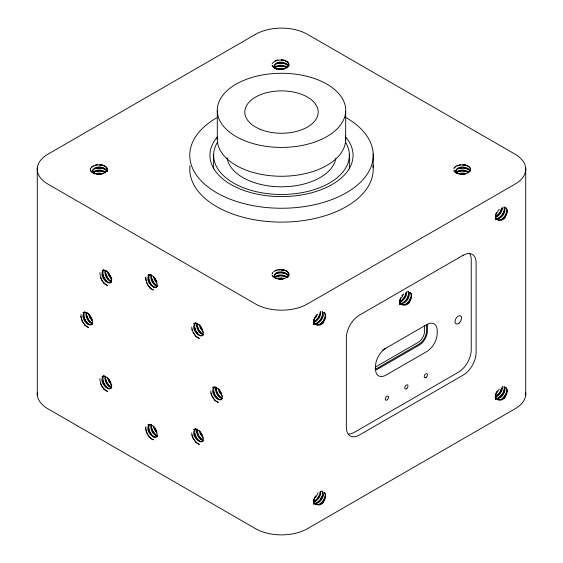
<?xml version="1.0" encoding="UTF-8"?>
<svg xmlns="http://www.w3.org/2000/svg" width="563" height="563" viewBox="0 0 563 563"><rect width="100%" height="100%" fill="white"/><g stroke="black" fill="none" stroke-linecap="round" stroke-linejoin="round"><path stroke-width="0.84" d="M37.285 168.041L37.285 394.959M525.715 394.959L525.715 168.041M320.15 311.881C320.171 315.695 317.785 319.305 314.597 321.269M320.15 491.647C320.171 495.461 317.785 499.071 314.597 501.035M502.477 207.501C502.4 211.66 499.62 215.728 495.778 217.318M274.09 66.941C275.581 61.071 285.842 62.078 288.622 66.659M274.09 276.658C275.581 270.796 285.842 271.802 288.622 276.384M313.675 500.549L313.922 504.462A9.515 5.489 -60 0 1 313.922 500.465L314.689 497.565M495.299 395.69L495.546 399.603A9.515 5.489 -60 0 1 495.546 395.606L496.313 392.7M399.631 300.67L399.871 304.667A9.515 5.489 -60 0 1 399.871 300.67L400.666 297.672M406.113 292.267C405.874 296.131 403.382 299.805 399.934 301.543M86.625 312.275C86.104 316.631 88.482 321.642 92.663 323.31M105.626 270.282C105.098 274.638 107.477 279.649 111.664 281.31M105.626 376.211C105.098 380.567 107.477 385.571 111.664 387.238M151.489 274.828C150.968 279.178 153.347 284.188 157.534 285.856M151.489 424.629C150.968 428.985 153.347 433.996 157.534 435.656M197.36 323.246C196.832 327.603 199.218 332.606 203.398 334.274M197.36 429.175C196.832 433.524 199.218 438.535 203.398 440.203M216.354 387.182C215.833 391.531 218.212 396.542 222.399 398.21M411.567 295.322L411.701 294.013M313.753 320.305L313.922 324.703A9.515 5.489 -60 0 1 313.922 320.706L314.83 317.433M495.377 215.439L495.546 219.837A9.515 5.489 -60 0 1 495.546 215.84L496.453 212.575M85.949 312.585C85.365 317.096 87.99 322.803 92.719 323.809M104.95 270.592C104.359 275.103 106.991 280.81 111.72 281.817M104.95 376.52C104.359 381.024 106.991 386.732 111.72 387.745M150.821 275.131C150.23 279.642 152.855 285.35 157.584 286.363M150.821 424.938C150.23 429.449 152.855 435.157 157.584 436.163M196.684 323.556C196.093 328.06 198.725 333.768 203.454 334.781M196.684 429.478C196.093 433.989 198.725 439.696 203.454 440.709M215.685 387.485C215.094 391.996 217.726 397.703 222.448 398.717M400.392 298.742C397.717 305.941 407.408 307.412 409.899 301.388A7.446 4.3 -60 0 0 410.723 292.985L409.899 292.366L410.723 292.985M501.76 208.064L499.965 212.765L496.221 216.41M501.76 387.823L499.965 392.531L496.221 396.169M325.688 494.603L323.683 500.085L319.566 504.568M504.73 208.437C504.174 212.3 501.957 215.847 498.895 218.233M504.708 388.336L502.66 393.819L498.522 398.266M320.206 493.125L320.481 491.788M325.674 314.991C325.041 318.848 322.803 322.381 319.693 324.717M409.02 293.506L406.845 299.094L403.748 302.641M314.555 318.341C311.452 325.604 321.269 327.779 323.95 321.424A7.446 4.3 -60 0 0 323.95 312.402C328.306 317.046 320.741 327.427 314.907 324.302M314.555 498.107C311.452 505.363 321.269 507.545 323.95 501.19A7.446 4.3 -60 0 0 323.95 492.168C328.637 496.89 319.742 508.438 314.309 503.385M496.179 213.483C493.075 220.738 502.9 222.92 505.574 216.565A7.446 4.3 -60 0 0 505.574 207.543C509.93 212.188 502.365 222.568 496.531 219.436M90.516 168.738L90.523 170.575M107.174 170.617L107.322 169.991M288.805 65.751L288.946 65.132M288.805 275.476L288.946 274.857M470.429 170.617L470.577 169.991M90.573 168.344C89.616 171.159 92.818 173.179 95.105 173.897L93.754 173.355M406.226 293.049L404.452 297.271L401.426 300.916M501.907 208.219L499.895 212.821L496.475 216.607M318.046 492.667L316.469 496.235L313.774 499.219M507.073 391.074L505.307 395.226L502.344 398.808M322.831 494.532L320.143 499.979L316.899 503.125M84.373 312.648C82.423 317.265 87.223 327.11 92.635 323.971M214.109 387.548C212.554 392.305 215.812 399.617 221.245 399.723M313.922 320.706L314.238 319.707M313.922 500.465L314.238 499.472M399.871 300.67L400.187 299.671M495.546 215.84L495.862 214.841M495.546 395.606L495.862 394.607M322.824 314.78L320.741 319.376L317.272 323.099M501.837 388.266L499.107 393.706L495.848 396.824M496.608 391.961C492.618 399.716 501.661 403.58 505.574 396.324A7.446 4.3 -60 0 0 505.574 387.302C509.93 391.947 502.365 402.334 496.531 399.202M506.989 211.625L504.828 216.206L501.316 219.859M106.886 171.525L107.287 170.378M411.243 296.701L409.231 300.909L406.071 304.365M322.374 496.629L322.873 495.25M501.105 211.167L501.746 209.612M403.664 293.956L401.898 297.187L400.223 299.002M405.367 296.124L405.979 294.695M321.973 317.729L322.641 316.181M504.272 211.322L502.745 214.383M319.812 314.618L318.271 317.68L316.089 320.375M317.68 314.091L315.667 317.588L313.774 319.453M499.304 209.232L496.383 213.729M499.304 388.991L496.383 393.495M319.763 494.511L317.483 498.565L315.371 500.803M506.095 214.573L506.784 213.025M272.14 63.879L272.422 63.288M272.14 273.604L272.422 273.006M503.343 393.136L503.998 391.764M506.348 393.819L502.738 398.766M272.196 273.21L272.513 272.619M453.827 168.344L455.861 166.184M92.508 170.863C95.569 166.219 104.049 167.077 106.991 171.518M455.763 170.863C458.817 166.219 467.304 167.077 470.246 171.518M318.644 317.553L319.481 316.026M318.658 497.298L319.404 495.947M501.028 391.088L499.402 393.727M401.855 295.842L402.461 294.759M316.512 314.794L315.048 317.096M324.464 319.432L322.543 322.346L320.129 324.682M407.795 297.954L406.043 300.635M103.852 269.825C100.763 274.392 105.985 285.159 111.636 281.979M149.723 274.371C146.633 278.931 151.855 289.706 157.506 286.525M103.852 375.753C100.763 380.321 105.985 391.088 111.636 387.907M195.593 322.789C192.497 327.356 197.726 338.124 203.37 334.943M149.723 424.171C146.633 428.739 151.855 439.506 157.506 436.325M195.593 428.717C192.785 433.39 197.022 442.736 202.877 441.399M320.91 499.325L321.712 498.002M103.212 270.163C96.808 279.03 116.886 291.184 109.806 275.138A7.446 4.3 60 0 0 101.994 270.627L103.676 270.071L106.724 270.937M84.218 312.162C77.807 321.023 97.892 333.176 90.805 317.131A7.446 4.3 60 0 0 82.993 312.62L84.675 312.064M149.082 274.709C142.678 283.576 162.756 295.73 155.677 279.677A7.446 4.3 60 0 0 147.858 275.166L150.518 274.681M103.212 376.091C96.808 384.958 116.886 397.112 109.806 381.067A7.446 4.3 60 0 0 101.994 376.556L104.655 376.063M194.946 323.127C188.542 331.994 208.62 344.148 201.54 328.102A7.446 4.3 60 0 0 193.728 323.591L196.388 323.099M149.082 424.509C142.678 433.376 162.756 445.53 155.677 429.485A7.446 4.3 60 0 0 147.858 424.974L150.518 424.488M213.947 387.062C207.543 395.923 227.621 408.076 220.541 392.031A7.446 4.3 60 0 0 212.73 387.52L214.412 386.971M194.946 429.055C188.542 437.923 208.62 450.076 201.54 434.024A7.446 4.3 60 0 0 193.728 429.52L196.388 429.027M409.371 301.149L410.209 299.783M323.141 501.344L323.999 500.043M322.803 323.261L323.408 322.367M408.745 303.225L409.357 302.331M504.427 218.395L505.039 217.508M322.803 503.026L323.408 502.133M504.427 398.161L505.039 397.274M404.593 297.517L401.546 301.121M500.275 212.687L496.904 216.558M315.048 496.862L315.843 495.743M496.679 391.996L497.474 390.877M321.114 319.249L317.701 323.056M90.798 168.147C93.866 164.319 99.7 164.382 104.021 165.67M454.052 168.147L455.685 166.542M505.208 216.079L503.005 218.747M502.534 394.466L500.584 396.852M287.7 277.446L288.516 276.384M317.778 498.586L315.709 500.824M317.645 318.989L315.28 321.424M272.844 62.711C276.187 59.537 281.465 59.544 285.652 60.804M91.333 167.197L93.416 165.754M93.148 171.982C96.547 169.189 101.833 169.597 105.401 171.884M274.779 67.124C278.171 64.33 283.463 64.731 287.024 67.025M274.779 276.848C278.171 274.047 283.463 274.455 287.024 276.743M456.403 171.982C459.802 169.189 465.087 169.597 468.648 171.884M273.386 271.901C276.532 269.522 280.853 269.374 284.568 270.212M93.303 172.63C96.505 170.132 101.03 170.638 104.641 171.884M274.927 67.764C278.446 65.125 283.731 65.54 287.25 67.989M274.927 277.489C278.446 274.85 283.731 275.258 287.25 277.714M456.558 172.63C460.077 169.991 465.362 170.399 468.873 172.855M382.516 350.137L426.803 324.57A14.68 8.473 -60 0 1 437.177 330.558A35.694 20.606 -60 0 1 437.022 335.731A14.68 8.473 -60 0 1 426.803 351.53L385.936 375.127A14.68 8.473 -60 0 1 375.556 369.131A35.694 20.606 -60 0 1 375.556 366.14A14.68 8.473 -60 0 1 385.936 348.159M400.708 301.902C404.325 299.995 407.105 295.878 406.725 291.697M314.154 322.184C318.194 320.467 321.339 315.899 320.706 311.445M495.778 397.084C499.817 395.374 502.97 390.806 502.337 386.345M314.154 501.943C318.194 500.233 321.339 495.665 320.706 491.21M456.466 166.106L460.45 164.987L465.073 165.114M275.047 60.895L275.947 60.53M456.67 165.754L457.571 165.388M275.047 270.62L276.933 269.951M275.356 66.997L276.292 66.652M276.243 69.08L281.148 68.186L284.695 68.834M93.732 171.856L94.668 171.518M275.356 276.722L280.656 275.736L285.223 276.384M275.539 273.653L279.734 272.766L284.35 273.154M457.916 171.518L462.286 170.878L466.854 171.525M276.489 63.598L277.517 63.337M94.866 168.457L100.432 167.936L104.845 168.97M458.113 168.457L463.687 167.936L468.092 168.97M276.729 272.999L277.777 272.759M314.991 323.535C319.791 322.416 323.859 316.688 322.325 311.818M496.615 398.435C501.415 397.323 505.49 391.588 503.948 386.718M314.991 503.301C319.854 502.217 324.57 495.721 321.86 490.999M95.724 171.314L100.953 170.983L105.619 172.855M276.933 60.227L277.988 60.002M95.309 165.093L97.476 164.713M458.564 165.093L460.724 164.713M277.306 66.378L281.824 66.054L286.271 67.025M96.055 173.418L99.524 173.045L103.071 173.693M459.309 173.418L462.772 173.045L466.319 173.693M277.686 278.277L281.148 277.911L284.695 278.551M277.559 275.8L278.65 275.617M277.981 69.277L283.295 69.242M96.35 174.136L101.671 174.108M459.605 174.136L464.925 174.108M277.981 279.002L283.295 278.966M277.777 63.035L283.492 63.014M277.988 269.719L283.724 269.783M278.601 63.155L283.217 63.218L286.468 64.112M278.65 65.892L282.105 65.829M97.251 167.732L101.868 167.873M460.499 167.732L463.968 167.718M279.276 278.791L281.591 278.755M279.558 278.523L281.873 278.53M98.159 170.652L99.313 170.631M461.407 170.652L462.568 170.631M495.658 218.683C500.986 218.486 505.532 212.026 503.948 206.959M280.015 272.506L282.344 272.576M496.27 219.07C501.696 219.014 506.904 211.772 504.223 206.818M314.647 323.929C320.073 323.88 325.28 316.638 322.599 311.677M496.27 398.836C501.696 398.78 506.904 391.538 504.223 386.584M314.647 503.695C320.101 503.801 326.076 495.475 322.015 491.056M400.37 303.858C405.916 304.14 411.518 296.349 408.365 291.486M399.603 303.443C405.184 303.816 410.772 296.032 407.725 291.127M464.201 164.741L465.348 164.917M100.946 164.741L102.093 164.917M464.89 170.828L466.023 171.053M101.643 170.828L102.769 171.053M283.492 272.731L284.618 272.978M283.724 60.058L284.836 60.311M85.653 312.134L88.75 313.633M215.39 387.034L216.41 387.323M466.199 165.353L467.276 165.67M102.994 168.112L104.071 168.428M272.154 65.716L274.09 67.905L276.729 69.038L274.216 67.82L272.105 65.322M454.067 171.173L455.713 172.764L458.359 173.897L455.84 172.679L453.729 170.181M272.865 276.602L276.729 278.762L274.216 277.538L272.105 275.04M285.441 273.456L287.426 274.272M285.652 270.529L286.666 270.916M94.134 173.587L90.812 171.173M401.271 304.569C407.105 306.518 413.355 297.827 410.434 292.725M457.008 173.355L457.388 173.587M275.384 68.489L275.757 68.721M275.384 278.213L275.757 278.446M156.69 285.955L153.46 282.429L151.37 277.679M203.588 332.318L200.414 328.405L199.218 324.577M111.854 279.361L108.68 275.441L107.484 271.612M222.589 396.253L219.415 392.341L218.212 388.505M221.562 398.308C218.472 395.923 216.495 392.242 215.925 388.407M91.825 323.401L88.588 319.883L86.505 315.125M203.588 438.246L200.414 434.333L199.218 430.498M111.854 385.282L108.68 381.369L107.484 377.541M153.945 287.334C150.532 284.568 148.372 280.212 148.386 275.8M89.081 324.788C86.033 322.346 84.077 318.644 83.577 314.794M199.809 441.681L196.607 438.077L194.587 433.306M153.945 437.141C150.532 434.369 148.372 430.012 148.386 425.607M155.529 285.293L153.403 282.802L151.778 279.72M200.287 332.564L201.392 333.711M90.657 322.747L88.539 320.248L86.913 317.173M200.287 438.493L201.392 439.64M108.553 385.528L109.658 386.682M155.529 435.1L153.403 432.602L151.778 429.52M111.734 278.284L109.419 275.145L108.441 272.605M92.733 320.284L90.425 317.145L89.447 314.597M216.551 397.823L217.649 399.005M87.912 324.105L85.815 321.557L84.232 318.454M156.838 283.161L154.543 279.987L153.347 276.151M201.413 333.409L198.458 329.341L196.93 324.471M201.413 439.337L198.458 435.262L196.93 430.399M91.973 320.607L89.679 317.433L88.482 313.605M156.838 432.961L154.543 429.787L153.347 425.959M155.55 434.791L152.587 430.723L151.37 427.479M109.679 386.373L106.724 382.305L105.499 379.061M195.199 335.647L195.903 336.428A9.515 5.489 60 0 0 199.365 338.426C194.897 336.54 192.279 331.684 191.694 327.047M149.329 287.229L150.032 288.003A9.515 5.489 60 0 0 153.495 290.001C148.611 287.883 145.761 282.288 145.803 277.102M214.2 399.582L214.904 400.356A9.515 5.489 60 0 0 218.367 402.355C213.898 400.476 211.28 395.62 210.696 390.982M103.465 282.689L104.169 283.463A9.515 5.489 60 0 0 107.632 285.462C102.74 283.337 99.89 277.742 99.933 272.555M195.199 441.575L195.903 442.349A9.515 5.489 60 0 0 199.365 444.348C194.897 442.469 192.279 437.613 191.694 432.975M84.464 324.682L85.168 325.456A9.515 5.489 60 0 0 88.63 327.455C83.746 325.337 80.889 319.742 80.931 314.555M149.329 437.036L150.032 437.81A9.515 5.489 60 0 0 153.495 439.809C148.611 437.683 145.761 432.088 145.803 426.902M103.465 388.611L104.169 389.392A9.515 5.489 60 0 0 107.632 391.391C102.74 389.265 99.89 383.67 99.933 378.484M195.903 336.428L192.975 332.311M150.032 288.003L147.963 285.413L146.422 282.281M214.904 400.356L211.977 396.239L210.794 392.995M104.169 283.463L102.1 280.867L100.552 277.735M195.903 442.349L192.975 438.232L191.793 434.988M85.168 325.456L82.247 321.339L80.769 316.476M150.032 437.81C147.323 435.016 145.557 431.202 145.571 427.282M104.169 389.392L102.1 386.795L100.552 383.663M198.669 334.76L195.762 330.629L194.587 327.377M217.67 398.695L214.756 394.557L213.588 391.306M106.935 281.796L104.021 277.665L102.853 274.413M106.935 387.724L104.021 383.593L102.853 380.342M470.14 170.519C467.051 166.289 458.528 165.395 455.72 170.237C457.247 176.353 469.049 175.227 470.562 169.364A7.446 4.3 0 0 0 462.751 164.853C465.953 164.98 470.64 166.486 470.534 170.378M288.516 65.653C285.427 61.423 276.897 60.537 274.09 65.378C275.624 71.494 287.419 70.361 288.932 64.506A7.446 4.3 0 0 0 281.12 59.995C284.329 60.121 289.016 61.627 288.91 65.519M288.516 275.377C285.427 271.148 276.897 270.254 274.09 275.103C275.624 281.211 287.419 280.085 288.932 274.223A7.446 4.3 0 0 0 281.12 269.719C284.329 269.846 289.016 271.345 288.91 275.244M400.131 303.387L400.638 304.062M202.624 330.34L200.175 325.569M156.753 281.922L154.311 277.151M221.618 394.276L219.176 389.505M202.624 436.269L200.175 431.497M156.753 431.73L154.311 426.951M110.89 383.304L108.441 378.533M197.55 333.894L195.678 331.016L194.439 327.779M150.687 284.104L151.686 285.469M105.816 280.93L103.944 278.059L102.705 274.821M105.816 386.858L103.944 383.987L102.705 380.743M108.589 279.255L106.02 274.772L105.197 271.514M201.997 329.911L200.329 326.857M110.264 276.947L108.596 273.892M201.082 434.362L201.997 435.839M155.219 429.822L156.127 431.293M110.264 382.875L108.596 379.821M198.38 329.728L199.274 331.22M218.268 395.156L216.093 390.433M106.646 276.764L107.54 278.256M198.38 435.656L199.274 437.148M106.646 382.692L107.54 384.184M202.047 329.545L200.428 326.456M221.048 393.474L219.429 390.384M110.313 276.581L108.694 273.491M201.16 433.974L202.047 435.473M91.312 318.574L89.7 315.484M156.176 430.927L154.565 427.838M110.313 382.509L108.694 379.42M196.55 438.45L194.967 435.347M272.154 275.441L272.436 276.032M219.324 390.792L220.084 392.369M202.089 329.038L202.553 330.009M221.09 392.974L221.555 393.945M156.225 280.62L156.69 281.591M202.089 434.967L202.553 435.938M110.355 276.074L110.82 277.052M156.225 430.421L156.69 431.399M91.354 318.067L91.825 319.045M110.355 382.003L110.82 382.974M154.565 278.038L155.289 279.628M149.096 281L149.807 282.598M149.096 430.808L149.807 432.405M455.72 171.799L456.121 172.707M107.237 169.21C106.175 166.078 102.48 165.029 99.496 164.853A7.446 4.3 0 0 1 107.308 169.364C105.795 175.227 94 176.353 92.466 170.237C95.365 165.184 105.302 166.169 107.287 171.659M191.793 329.059L192.293 330.699M196.747 324.872L197.092 326.505M196.747 430.801L197.092 432.426M145.923 280.641L145.571 277.482M373.206 153.889L373.206 167.746M349.356 154.093L349.356 168.949M345.682 111.516A64.217 37.074 0 0 1 247.664 141.855A64.217 37.074 0 0 1 251.154 77.673A64.217 37.074 0 0 1 345.682 111.516L345.682 140.349M217.29 110.735L217.29 139.575M213.616 154.888L213.616 168.872M469.824 253.983A18.347 10.591 -60 0 1 471.238 259.965L471.238 349.848A18.347 10.591 -60 0 1 458.261 372.319L354.472 432.236A18.347 10.591 -60 0 1 348.588 434.003M345.21 117.188A91.734 52.964 0 0 1 347.125 192.3A91.734 52.964 0 0 1 217.015 192.961A91.734 52.964 0 0 1 216.635 117.843M373.016 165.508A91.734 52.964 0 0 1 281.662 222.111A91.734 52.964 0 0 1 189.963 165.691M346.013 137.421A71.55 41.31 0 0 1 280.789 196.6A71.55 41.31 0 0 1 217.614 136.682M37.285 392.742A36.694 21.183 0 0 0 47.982 408.829L255.553 528.671A36.694 21.183 0 0 0 307.447 528.671L515.018 408.829A36.694 21.183 0 0 0 525.715 392.742M427.289 324.513A39.783 22.963 -60 0 1 427.451 330.784A11.746 6.777 -60 0 1 419.146 345.168L377.759 369.061A11.746 6.777 -60 0 1 376.14 369.807M374.958 368.913A10.366 5.982 -60 0 0 377.759 367.935L419.146 344.042A10.366 5.982 -60 0 0 426.48 331.347L426.48 326.85A10.366 5.982 -60 0 0 426.339 325.28M424.368 325.308A8.987 5.194 -60 0 1 424.53 326.85L424.53 331.347A8.987 5.194 -60 0 1 418.175 342.36L376.788 366.253A8.987 5.194 -60 0 1 375.373 366.886M345.576 142.348A67.884 39.192 0 0 1 281.5 194.481A67.884 39.192 0 0 1 217.424 142.348M335.794 158.513A54.583 31.514 0 0 1 280.881 186.803A54.583 31.514 0 0 1 227.093 157.802M345.429 135.697A64.217 37.074 0 0 1 282.176 176.261A64.217 37.074 0 0 1 217.459 136.471M255.553 34.329L47.982 154.171A36.694 21.183 0 0 0 47.982 184.129L255.553 303.971A36.694 21.183 0 0 0 307.447 303.971L515.018 184.129A36.694 21.183 0 0 0 515.018 154.171L307.447 34.329A36.694 21.183 0 0 0 255.553 34.329M463.124 255.285L359.342 315.203A18.347 10.591 -60 0 0 346.365 337.673L346.365 427.556A18.347 10.591 -60 0 0 359.342 435.044L463.124 375.127A18.347 10.591 -60 0 0 476.101 352.656L476.101 262.773A18.347 10.591 -60 0 0 463.124 255.285M426.247 377.252A2.294 1.323 -60 0 0 426.972 373.705A2.294 1.323 -60 0 0 424.263 376.105A2.294 1.323 -60 0 0 426.247 377.252M406.789 388.491A2.294 1.323 -60 0 0 407.513 384.937A2.294 1.323 -60 0 0 404.804 387.344A2.294 1.323 -60 0 0 406.789 388.491M387.33 399.723A2.294 1.323 -60 0 0 388.055 396.169A2.294 1.323 -60 0 0 385.338 398.576A2.294 1.323 -60 0 0 387.33 399.723M459.098 323.021A4.588 2.646 -60 0 0 460.555 315.913A4.588 2.646 -60 0 0 455.129 320.727A4.588 2.646 -60 0 0 459.098 323.021M260.176 129.314A36.694 21.183 0 0 0 318.025 114.113A36.694 21.183 0 0 0 266.299 92.789A36.694 21.183 0 0 0 260.176 129.314"/></g></svg>
